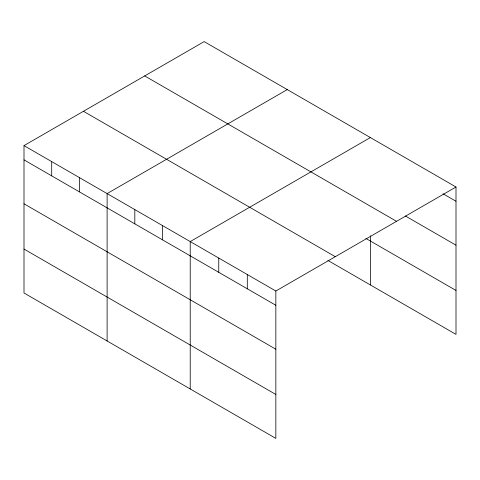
<?xml version="1.0" encoding="UTF-8"?>
<svg xmlns="http://www.w3.org/2000/svg" width="480" height="480" viewBox="0 0 480 480"><rect width="100%" height="100%" fill="white"/><g stroke="black" fill="none" stroke-linecap="round" stroke-linejoin="round"><path stroke-width="0.72" d="M275.844 349.206L275.844 291.018L24 145.614L24 292.998L275.844 438.396L275.844 349.206L24 203.802M327.852 260.4L456 334.386L456 187.002L204.156 41.604L24 145.614M287.262 89.586L107.112 193.596L107.112 340.98M370.374 137.568L190.218 241.578L190.218 388.962M275.844 291.018L456 187.002M443.028 193.77L456 201.264M405.402 215.982L456 245.19M144.702 75.924L396.552 221.328M365.862 238.416L456 290.454M83.448 111.288L335.298 256.692M24 159.87L275.844 305.274M24 249.066L275.844 394.464M370.374 235.824L370.374 284.952M247.302 274.536L247.302 288.792M218.76 258.06L218.76 272.316M162.516 225.582L162.516 239.844M134.814 209.592L134.814 223.848M79.404 177.6L79.404 191.856M51.702 161.61L51.702 175.866"/></g></svg>
